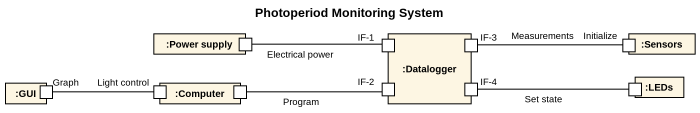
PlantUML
@startuml
title Photoperiod Monitoring System
rectangle ":Power supply" as Power_supply {
  port " " as port1
}
rectangle ":Datalogger" as Datalogger {
  port "IF-1" as IF_1
  port "IF-3" as IF_3
  port "IF-2" as IF_2
  port "IF-4" as IF_4
}
rectangle ":Sensors" as Sensors {
  port " " as port2
}
rectangle ":GUI" as GUI {
  port " " as port4
}
rectangle ":Computer" as Computer {
  port " " as port5
  port " " as port6
}
rectangle ":LEDs" as LEDs {
  port " " as port3
}
port1 -right- IF_1 : Electrical power
IF_3 -right- port2 : Initialize\nMeasurements
IF_4 -right- port3 : Set state
port4 -right- port5 : Light control\nGraph
port6 -right- IF_2 : Program
@enduml
